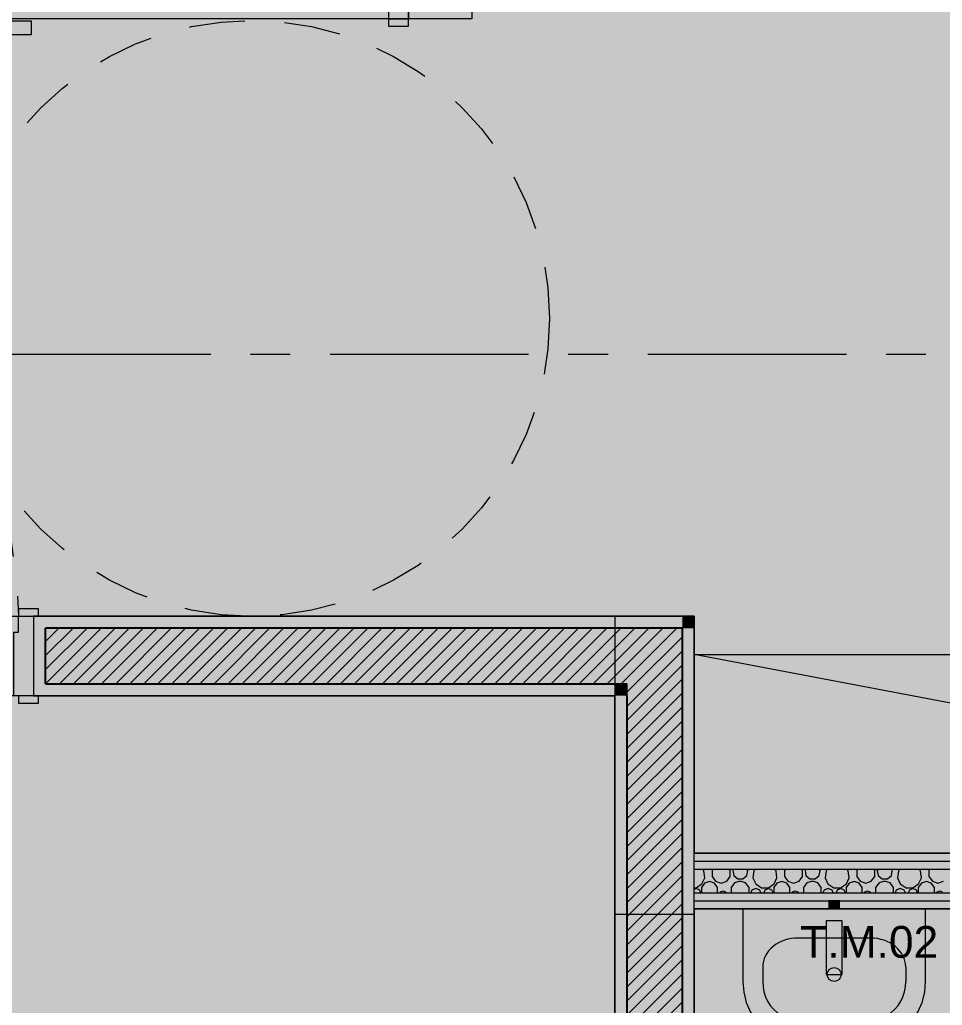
# Model space of a CAD drawing. Header units: metres. Extents: x -77 to 21.6, y -70.6 to -27.7.
# Drawn here: x -55.512 to -53.19, y -37.483 to -35.002 of the extents above; entities that cross this region are included whole.
import ezdxf

# ---------------------------------------------------------------- set-up
doc = ezdxf.new("R2010")
doc.units = ezdxf.units.M
doc.header["$MEASUREMENT"] = 0
for name, pattern in [('Dashed', [0.07, 0.045, -0.025]), ('Dot & Dashed', [0.6, 0.5, -0.05, 0, -0.05]), ('Hidden Line (2)', [0.195611, 0.141111, -0.0545])]:
    doc.linetypes.add(name, pattern=pattern)
for name, color, linetype, lineweight in [('0_Caneta_No__99', 7, 'Continuous', 20), ('Concreto moldado in loco_Pilares.IFC Model_Caneta_No__241', 7, 'Continuous', 13), ('Concreto moldado in loco_Pilares.IFC Model_Caneta_No__4', 7, 'Continuous', 20), ('LOUCAS-METAIS.ARQ_Caneta_No__96', 252, 'Continuous', 0), ('MOBILIÁRIO_Caneta_No__96', 252, 'Continuous', 0), ('NOTAS BANCADAS_Caneta_No__99', 7, 'Continuous', 20), ('NOTAS-LAYOUT.EXEC_Caneta_No__96', 252, 'Continuous', 0), ('PAREDE CONSTRUIR_Caneta_No__241', 7, 'Continuous', 13), ('PAREDE CONSTRUIR_Caneta_No__3', 7, 'Continuous', 25), ('PAREDE CONSTRUIR_Caneta_No__96', 252, 'Continuous', 0), ('Portas Archicad_Caneta_No__241', 7, 'Continuous', 13), ('Portas Archicad_Caneta_No__98', 7, 'Continuous', 0)]:
    doc.layers.add(name, color=color, linetype=linetype, lineweight=lineweight)
for name, color, linetype in [('Concreto moldado in loco_Pilares.IFC Model', 7, 'Continuous'), ('MOBILIÁRIO', 7, 'Continuous'), ('NOTAS BANCADAS', 7, 'Continuous'), ('PAREDE CONSTRUIR', 7, 'Continuous'), ('Portas Archicad', 7, 'Continuous')]:
    doc.layers.add(name, color=color, linetype=linetype)
for name, color, linetype, lineweight, true_color in [('LAJES.EST_Caneta_No__18', 7, 'Continuous', 0, 0xdfdfdf), ('LAJES.EST_Caneta_No__254', 7, 'Continuous', 0, 0xd1c9ad), ('LOUCAS-METAIS.ARQ_Caneta_No__18', 7, 'Continuous', 0, 0xdfdfdf), ('Portas Archicad_Caneta_No__9', 7, 'Continuous', 5, 0x020202), ('Portas Archicad_Caneta_No__97', 7, 'Continuous', 5, 0x6b6b6b), ('ZONA_Caneta_No__56', 7, 'Continuous', 0, 0xffe495)]:
    doc.layers.add(name, color=color, linetype=linetype, lineweight=lineweight, true_color=true_color)
doc.styles.add('GENERATED_STYLE_1', font='arial.ttf')
pattern_1 = [(45, (0, 0), (-0.0176776695, 0.0176776695), [])]

# ---------------------------------------------------------------- blocks, each defined once
blk = doc.blocks.new('Basin 26')
at = {"layer": 'LOUCAS-METAIS.ARQ_Caneta_No__18', "linetype": 'Continuous', "lineweight": 0, "true_color": 0xdfdfdf}
for points in [[(-0.23, 0), (-0.23, -0.1833), (-0.2278, -0.2103), (-0.2212, -0.2364), (-0.2104, -0.2608), (-0.1959, -0.2827), (-0.178, -0.3015), (-0.1573, -0.3165), (-0.1073, -0.3404), (-0.0544, -0.3551), (0, -0.36), (0.0544, -0.3551), (0.1073, -0.3404), (0.1573, -0.3165), (0.178, -0.3015), (0.1959, -0.2827), (0.2104, -0.2608), (0.2212, -0.2364), (0.2278, -0.2103), (0.23, -0.1833), (0.23, 0)], [(-0.0135, 0), (0.0135, 0), (0.0135, 0.02), (-0.0135, 0.02)]]:
    blk.add_hatch(color=254, dxfattribs=at).paths.add_polyline_path(points)
at = {"layer": 'LOUCAS-METAIS.ARQ_Caneta_No__96', "color": 252, "linetype": 'Continuous', "lineweight": 0}
for p, q in [((0.0911, -0.0739), (-0.0911, -0.0739)), ((-0.18, -0.1466), (-0.18, -0.1833)), ((0.18, -0.1466), (0.18, -0.1833))]:
    blk.add_line(p, q, dxfattribs=at)
at = {"layer": 'LOUCAS-METAIS.ARQ_Caneta_No__96', "color": 252, "linetype": 'Continuous', "lineweight": 0, "flags": 128}
for points in [[(-0.23, 0), (-0.23, -0.1833), (-0.2278, -0.2103), (-0.2212, -0.2364), (-0.2104, -0.2608), (-0.1959, -0.2827), (-0.178, -0.3015), (-0.1573, -0.3165), (-0.1073, -0.3404), (-0.0544, -0.3551), (0, -0.36), (0.0544, -0.3551), (0.1073, -0.3404), (0.1573, -0.3165), (0.178, -0.3015), (0.1959, -0.2827), (0.2104, -0.2608), (0.2212, -0.2364), (0.2278, -0.2103), (0.23, -0.1833), (0.23, 0)], [(-0.0135, 0), (0.0135, 0), (0.0135, 0.02), (-0.0135, 0.02)]]:
    blk.add_lwpolyline(points, close=True, dxfattribs=at)
at = {"layer": 'LOUCAS-METAIS.ARQ_Caneta_No__96', "color": 252, "linetype": 'Continuous', "lineweight": 0}
blk.add_circle((0, -0.1657), 0.0175, dxfattribs=at)
for centre, major_axis, ratio, start_param, end_param in [((-0.091, -0.1466), (0.089, 0), 0.817717, 1.570796, 3.141593), ((0.091, -0.1466), (0.089, 0), 0.817717, 0, 1.570796), ((-0.0911, -0.1833), (0, 0.097), 0.916667, 1.570796, 2.644618), ((0.0911, -0.1833), (0, 0.097), 0.916667, 3.638567, 4.712389), ((0, 0), (0, 0.3055), 0.916667, 2.644618, 3.638567)]:
    blk.add_ellipse(centre, major_axis=major_axis, ratio=ratio, start_param=start_param, end_param=end_param, dxfattribs=at)
blk = doc.blocks.new('Door 26_3')
at = {"layer": 'Portas Archicad', "linetype": 'Continuous', "lineweight": 0, "true_color": 0xffffff}
for points in [[(0.462, 0.924), (0.422, 0.924), (0.422, 0), (0.462, 0)], [(-0.462, 0), (-0.462, 0.019), (-0.512, 0.019), (-0.512, 0)], [(-0.45, -0.2), (-0.45, -0.04), (-0.462, -0.04), (-0.462, 0), (-0.5, 0), (-0.5, -0.2)], [(0.5, -0.2), (0.5, 0), (0.462, 0), (0.462, -0.04), (0.45, -0.04), (0.45, -0.2)], [(0.462, 0.019), (0.462, 0), (0.512, 0), (0.512, 0.019)], [(-0.462, -0.219), (-0.462, -0.2), (-0.512, -0.2), (-0.512, -0.219)], [(0.462, -0.2), (0.462, -0.219), (0.512, -0.219), (0.512, -0.2)]]:
    blk.add_hatch(color=7, dxfattribs=at).paths.add_polyline_path(points)
at = {"layer": 'Portas Archicad_Caneta_No__241', "color": 7, "linetype": 'Continuous', "lineweight": 13}
for p, q in [((-0.512, 0), (-0.5, 0)), ((-0.512, 0), (-0.5, 0)), ((-0.5, 0), (-0.5, -0.03)), ((-0.5, 0), (-0.5, -0.03)), ((0.5, 0), (0.5, -0.03)), ((0.5, 0), (0.5, -0.03)), ((0.5, 0), (0.512, 0)), ((0.5, 0), (0.512, 0)), ((-0.5, -0.03), (-0.5, -0.17)), ((-0.5, -0.03), (-0.5, -0.17)), ((-0.5, -0.03), (-0.5, -0.17)), ((-0.5, -0.03), (-0.5, -0.17)), ((0.5, -0.03), (0.5, -0.17)), ((0.5, -0.03), (0.5, -0.17)), ((0.5, -0.03), (0.5, -0.17)), ((0.5, -0.03), (0.5, -0.17)), ((-0.5, -0.17), (-0.5, -0.2)), ((-0.5, -0.17), (-0.5, -0.2)), ((-0.5, -0.17), (-0.5, -0.2)), ((-0.5, -0.17), (-0.5, -0.2)), ((0.5, -0.17), (0.5, -0.2)), ((0.5, -0.17), (0.5, -0.2)), ((0.5, -0.17), (0.5, -0.2)), ((0.5, -0.17), (0.5, -0.2)), ((-0.512, -0.2), (-0.5, -0.2)), ((-0.512, -0.2), (-0.5, -0.2)), ((0.5, -0.2), (0.512, -0.2)), ((0.5, -0.2), (0.512, -0.2))]:
    blk.add_line(p, q, dxfattribs=at)
at = {"layer": 'Portas Archicad_Caneta_No__9', "color": 18, "linetype": 'Continuous', "lineweight": 5, "true_color": 0x020202}
for p, q in [((0.422, 0), (0.422, 0.924)), ((0.422, 0.924), (0.462, 0.924)), ((0.462, 0.924), (0.462, 0)), ((-0.512, 0), (-0.512, 0.019)), ((-0.512, 0.019), (-0.462, 0.019)), ((-0.462, 0), (-0.512, 0)), ((-0.462, 0), (-0.5, 0)), ((-0.5, 0), (-0.5, -0.2)), ((-0.462, 0.019), (-0.462, 0)), ((-0.462, -0.04), (-0.462, 0)), ((0.462, 0), (0.422, 0)), ((0.462, 0.019), (0.512, 0.019)), ((0.462, 0), (0.462, 0.019)), ((0.512, 0), (0.462, 0)), ((0.5, 0), (0.462, 0)), ((0.462, 0), (0.462, -0.04)), ((0.5, -0.2), (0.5, 0)), ((0.512, 0.019), (0.512, 0)), ((-0.45, -0.04), (-0.462, -0.04)), ((-0.45, -0.2), (-0.45, -0.04)), ((0.462, -0.04), (0.45, -0.04)), ((0.45, -0.04), (0.45, -0.2)), ((-0.512, -0.219), (-0.512, -0.2)), ((-0.512, -0.2), (-0.462, -0.2)), ((-0.462, -0.219), (-0.512, -0.219)), ((-0.5, -0.2), (-0.45, -0.2)), ((-0.462, -0.2), (-0.462, -0.219)), ((0.45, -0.2), (0.5, -0.2)), ((0.462, -0.2), (0.512, -0.2)), ((0.462, -0.219), (0.462, -0.2)), ((0.512, -0.219), (0.462, -0.219)), ((0.512, -0.2), (0.512, -0.219))]:
    blk.add_line(p, q, dxfattribs=at)
at = {"layer": 'Portas Archicad_Caneta_No__97', "color": 251, "linetype": 'Dashed', "lineweight": 5, "true_color": 0x6b6b6b}
blk.add_arc((0.462, 0), 0.924, 90, 180, dxfattribs=at)
blk = doc.blocks.new('*X109')
at = {"layer": 'PAREDE CONSTRUIR_Caneta_No__96', "color": 252, "linetype": 'Continuous', "lineweight": 0}
for p, q in [((-53.7902, -37.1451), (-53.7945, -37.1402)), ((-53.7877, -37.1622), (-53.7902, -37.1451)), ((-53.766, -37.1402), (-53.7689, -37.1442)), ((-53.7689, -37.1442), (-53.7689, -37.159)), ((-53.7236, -37.1442), (-53.7265, -37.1402)), ((-53.7236, -37.159), (-53.7236, -37.1442)), ((-53.715, -37.1402), (-53.7171, -37.1439)), ((-53.7171, -37.1439), (-53.7148, -37.1568)), ((-53.6816, -37.1568), (-53.6794, -37.1439)), ((-53.6794, -37.1439), (-53.6815, -37.1402)), ((-53.664, -37.1451), (-53.6665, -37.1622)), ((-53.6598, -37.1402), (-53.664, -37.1451)), ((-53.6083, -37.1451), (-53.6126, -37.1402)), ((-53.6059, -37.1622), (-53.6083, -37.1451)), ((-53.5842, -37.1402), (-53.5871, -37.1442)), ((-53.5871, -37.1442), (-53.5871, -37.159)), ((-53.5417, -37.1442), (-53.5446, -37.1402)), ((-53.5417, -37.159), (-53.5417, -37.1442)), ((-53.5332, -37.1402), (-53.5353, -37.1439)), ((-53.5353, -37.1439), (-53.533, -37.1568)), ((-53.4998, -37.1568), (-53.4975, -37.1439)), ((-53.4975, -37.1439), (-53.4996, -37.1402)), ((-53.4822, -37.1451), (-53.4846, -37.1622)), ((-53.4779, -37.1402), (-53.4822, -37.1451)), ((-53.4265, -37.1451), (-53.4308, -37.1402)), ((-53.424, -37.1622), (-53.4265, -37.1451)), ((-53.4023, -37.1402), (-53.4052, -37.1442)), ((-53.4052, -37.1442), (-53.4052, -37.159)), ((-53.3599, -37.1442), (-53.3628, -37.1402)), ((-53.3599, -37.159), (-53.3599, -37.1442)), ((-53.3513, -37.1402), (-53.3534, -37.1439)), ((-53.3534, -37.1439), (-53.3511, -37.1568)), ((-53.3179, -37.1568), (-53.3156, -37.1439)), ((-53.3156, -37.1439), (-53.3178, -37.1402)), ((-53.3003, -37.1451), (-53.3028, -37.1622)), ((-53.2961, -37.1402), (-53.3003, -37.1451)), ((-53.2446, -37.1451), (-53.2489, -37.1402)), ((-53.2422, -37.1622), (-53.2446, -37.1451)), ((-53.2205, -37.1402), (-53.2234, -37.1442)), ((-53.2234, -37.1442), (-53.2234, -37.159)), ((-53.7949, -37.1779), (-53.7877, -37.1622)), ((-53.7755, -37.172), (-53.788, -37.1761)), ((-53.763, -37.1761), (-53.7755, -37.172)), ((-53.7689, -37.159), (-53.7603, -37.1709)), ((-53.7603, -37.1709), (-53.7463, -37.1755)), ((-53.7463, -37.1755), (-53.7322, -37.1709)), ((-53.7322, -37.1709), (-53.7236, -37.159)), ((-53.7148, -37.1568), (-53.7048, -37.1652)), ((-53.6987, -37.1707), (-53.7127, -37.1752)), ((-53.7048, -37.1652), (-53.6917, -37.1652)), ((-53.6848, -37.1752), (-53.6987, -37.1707)), ((-53.6917, -37.1652), (-53.6816, -37.1568)), ((-53.6665, -37.1622), (-53.6593, -37.1779)), ((-53.6131, -37.1779), (-53.6059, -37.1622)), ((-53.5936, -37.172), (-53.6061, -37.1761)), ((-53.5811, -37.1761), (-53.5936, -37.172)), ((-53.5871, -37.159), (-53.5784, -37.1709)), ((-53.5784, -37.1709), (-53.5644, -37.1755)), ((-53.5644, -37.1755), (-53.5504, -37.1709)), ((-53.5504, -37.1709), (-53.5417, -37.159)), ((-53.533, -37.1568), (-53.5229, -37.1652)), ((-53.5169, -37.1707), (-53.5308, -37.1752)), ((-53.5229, -37.1652), (-53.5098, -37.1652)), ((-53.503, -37.1752), (-53.5169, -37.1707)), ((-53.5098, -37.1652), (-53.4998, -37.1568)), ((-53.4846, -37.1622), (-53.4775, -37.1779)), ((-53.4312, -37.1779), (-53.424, -37.1622)), ((-53.4118, -37.172), (-53.4243, -37.1761)), ((-53.3993, -37.1761), (-53.4118, -37.172)), ((-53.4052, -37.159), (-53.3966, -37.1709)), ((-53.3966, -37.1709), (-53.3825, -37.1755)), ((-53.3825, -37.1755), (-53.3685, -37.1709)), ((-53.3685, -37.1709), (-53.3599, -37.159)), ((-53.3511, -37.1568), (-53.3411, -37.1652)), ((-53.335, -37.1707), (-53.3489, -37.1752)), ((-53.3411, -37.1652), (-53.328, -37.1652)), ((-53.3211, -37.1752), (-53.335, -37.1707)), ((-53.328, -37.1652), (-53.3179, -37.1568)), ((-53.3028, -37.1622), (-53.2956, -37.1779)), ((-53.2493, -37.1779), (-53.2422, -37.1622)), ((-53.2299, -37.172), (-53.2424, -37.1761)), ((-53.2174, -37.1761), (-53.2299, -37.172)), ((-53.2234, -37.159), (-53.2147, -37.1709)), ((-53.2147, -37.1709), (-53.2007, -37.1755)), ((-53.2007, -37.1755), (-53.1867, -37.1709)), ((-53.814, -37.1872), (-53.8094, -37.1872)), ((-53.8092, -37.1896), (-53.814, -37.1916)), ((-53.8094, -37.1872), (-53.7949, -37.1779)), ((-53.8003, -37.1933), (-53.8092, -37.1896)), ((-53.7974, -37.2002), (-53.8003, -37.1933)), ((-53.788, -37.1761), (-53.7957, -37.1867)), ((-53.7957, -37.1867), (-53.7957, -37.1999)), ((-53.7553, -37.1867), (-53.763, -37.1761)), ((-53.7553, -37.1999), (-53.7553, -37.1867)), ((-53.7491, -37.1987), (-53.7497, -37.2002)), ((-53.7418, -37.1957), (-53.7491, -37.1987)), ((-53.7345, -37.1987), (-53.7418, -37.1957)), ((-53.7339, -37.2002), (-53.7345, -37.1987)), ((-53.7127, -37.1752), (-53.7212, -37.1871)), ((-53.7212, -37.1871), (-53.7212, -37.2002)), ((-53.6763, -37.1871), (-53.6848, -37.1752)), ((-53.6763, -37.2002), (-53.6763, -37.1871)), ((-53.6693, -37.1938), (-53.672, -37.2002)), ((-53.6592, -37.1896), (-53.6693, -37.1938)), ((-53.6593, -37.1779), (-53.6448, -37.1872)), ((-53.6491, -37.1938), (-53.6592, -37.1896)), ((-53.6465, -37.2002), (-53.6491, -37.1938)), ((-53.6448, -37.1872), (-53.6276, -37.1872)), ((-53.6362, -37.1933), (-53.639, -37.2002)), ((-53.6273, -37.1896), (-53.6362, -37.1933)), ((-53.6276, -37.1872), (-53.6131, -37.1779)), ((-53.6185, -37.1933), (-53.6273, -37.1896)), ((-53.6156, -37.2002), (-53.6185, -37.1933)), ((-53.6061, -37.1761), (-53.6139, -37.1867)), ((-53.6139, -37.1867), (-53.6139, -37.1999)), ((-53.5734, -37.1867), (-53.5811, -37.1761)), ((-53.5734, -37.1999), (-53.5734, -37.1867)), ((-53.5673, -37.1987), (-53.5679, -37.2002)), ((-53.5599, -37.1957), (-53.5673, -37.1987)), ((-53.5526, -37.1987), (-53.5599, -37.1957)), ((-53.552, -37.2002), (-53.5526, -37.1987)), ((-53.5308, -37.1752), (-53.5394, -37.1871)), ((-53.5394, -37.1871), (-53.5394, -37.2002)), ((-53.4944, -37.1871), (-53.503, -37.1752)), ((-53.4944, -37.2002), (-53.4944, -37.1871)), ((-53.4875, -37.1938), (-53.4901, -37.2002)), ((-53.4774, -37.1896), (-53.4875, -37.1938)), ((-53.4775, -37.1779), (-53.463, -37.1872)), ((-53.4673, -37.1938), (-53.4774, -37.1896)), ((-53.4646, -37.2002), (-53.4673, -37.1938)), ((-53.463, -37.1872), (-53.4457, -37.1872)), ((-53.4543, -37.1933), (-53.4572, -37.2002)), ((-53.4455, -37.1896), (-53.4543, -37.1933)), ((-53.4457, -37.1872), (-53.4312, -37.1779)), ((-53.4366, -37.1933), (-53.4455, -37.1896)), ((-53.4337, -37.2002), (-53.4366, -37.1933)), ((-53.4243, -37.1761), (-53.432, -37.1867)), ((-53.432, -37.1867), (-53.432, -37.1999)), ((-53.3915, -37.1867), (-53.3993, -37.1761)), ((-53.3915, -37.1999), (-53.3915, -37.1867)), ((-53.3854, -37.1987), (-53.386, -37.2002)), ((-53.3781, -37.1957), (-53.3854, -37.1987)), ((-53.3708, -37.1987), (-53.3781, -37.1957)), ((-53.3702, -37.2002), (-53.3708, -37.1987)), ((-53.3489, -37.1752), (-53.3575, -37.1871)), ((-53.3575, -37.1871), (-53.3575, -37.2002)), ((-53.3125, -37.1871), (-53.3211, -37.1752)), ((-53.3125, -37.2002), (-53.3125, -37.1871)), ((-53.3056, -37.1938), (-53.3083, -37.2002)), ((-53.2955, -37.1896), (-53.3056, -37.1938)), ((-53.2956, -37.1779), (-53.2811, -37.1872)), ((-53.2854, -37.1938), (-53.2955, -37.1896)), ((-53.2828, -37.2002), (-53.2854, -37.1938)), ((-53.2811, -37.1872), (-53.2639, -37.1872)), ((-53.2725, -37.1933), (-53.2753, -37.2002)), ((-53.2636, -37.1896), (-53.2725, -37.1933)), ((-53.2639, -37.1872), (-53.2493, -37.1779)), ((-53.2547, -37.1933), (-53.2636, -37.1896)), ((-53.2519, -37.2002), (-53.2547, -37.1933)), ((-53.2424, -37.1761), (-53.2502, -37.1867)), ((-53.2502, -37.1867), (-53.2502, -37.1999)), ((-53.2097, -37.1867), (-53.2174, -37.1761)), ((-53.2097, -37.1999), (-53.2097, -37.1867)), ((-53.2036, -37.1987), (-53.2042, -37.2002)), ((-53.1962, -37.1957), (-53.2036, -37.1987)), ((-53.1889, -37.1987), (-53.1962, -37.1957)), ((-53.7957, -37.1999), (-53.7955, -37.2002)), ((-53.7555, -37.2002), (-53.7553, -37.1999)), ((-53.6139, -37.1999), (-53.6136, -37.2002)), ((-53.5736, -37.2002), (-53.5734, -37.1999)), ((-53.432, -37.1999), (-53.4318, -37.2002)), ((-53.3918, -37.2002), (-53.3915, -37.1999)), ((-53.2502, -37.1999), (-53.2499, -37.2002)), ((-53.2099, -37.2002), (-53.2097, -37.1999))]:
    blk.add_line(p, q, dxfattribs=at)
blk = doc.blocks.new('Exterior Sliding Door 26_3')
at = {"layer": 'Portas Archicad', "linetype": 'Continuous', "lineweight": 0, "true_color": 0xffffff}
for points in [[(0.425, 0.14), (0.425, 0.105), (1.475, 0.105), (1.475, 0.14)], [(-0.475, 0.118), (-0.525, 0.118), (-0.525, 0.1), (-0.475, 0.1)], [(-0.475, 0), (-0.475, 0.1), (-0.525, 0.1), (-0.525, 0)], [(0.475, 0.1), (0.525, 0.1), (0.525, 0.118), (0.475, 0.118)], [(0.525, 0), (0.525, 0.1), (0.475, 0.1), (0.475, 0)]]:
    blk.add_hatch(color=7, dxfattribs=at).paths.add_polyline_path(points)
at = {"layer": 'Portas Archicad_Caneta_No__241', "color": 7, "linetype": 'Continuous', "lineweight": 13}
for p, q in [((-0.525, 0.08), (-0.525, 0.1)), ((-0.525, 0.08), (-0.525, 0.1)), ((0.525, 0.08), (0.525, 0.1)), ((0.525, 0.08), (0.525, 0.1)), ((-0.525, 0.02), (-0.525, 0.08)), ((-0.525, 0.02), (-0.525, 0.08)), ((-0.525, 0.02), (-0.525, 0.08)), ((-0.525, 0.02), (-0.525, 0.08)), ((0.525, 0.02), (0.525, 0.08)), ((0.525, 0.02), (0.525, 0.08)), ((0.525, 0.02), (0.525, 0.08)), ((0.525, 0.02), (0.525, 0.08)), ((-0.525, 0), (-0.525, 0.02)), ((-0.525, 0), (-0.525, 0.02)), ((-0.525, 0), (-0.525, 0.02)), ((-0.525, 0), (-0.525, 0.02)), ((0.525, 0), (0.525, 0.02)), ((0.525, 0), (0.525, 0.02)), ((0.525, 0), (0.525, 0.02)), ((0.525, 0), (0.525, 0.02))]:
    blk.add_line(p, q, dxfattribs=at)
at = {"layer": 'Portas Archicad_Caneta_No__97', "color": 251, "linetype": 'Continuous', "lineweight": 5, "true_color": 0x6b6b6b}
for p, q in [((1.15, 0.2425), (1.1, 0.2925)), ((0.95, 0.2425), (1.15, 0.2425)), ((1.15, 0.2425), (1.1, 0.1925)), ((-0.525, 0.1), (0.525, 0.1)), ((-0.525, 0), (0.525, 0))]:
    blk.add_line(p, q, dxfattribs=at)
at = {"layer": 'Portas Archicad_Caneta_No__98', "color": 7, "linetype": 'Continuous', "lineweight": 0}
for p, q in [((0.425, 0.14), (1.475, 0.14)), ((0.425, 0.105), (0.425, 0.14)), ((1.475, 0.14), (1.475, 0.105)), ((-0.475, 0.118), (-0.525, 0.118)), ((-0.525, 0.118), (-0.525, 0.1)), ((-0.475, 0.1), (-0.525, 0.1)), ((-0.525, 0.1), (-0.525, 0)), ((-0.525, 0.1), (-0.475, 0.1)), ((-0.475, 0.1), (-0.475, 0.118)), ((-0.475, 0), (-0.475, 0.1)), ((1.475, 0.105), (0.425, 0.105)), ((0.525, 0.118), (0.475, 0.118)), ((0.475, 0.118), (0.475, 0.1)), ((0.525, 0.1), (0.475, 0.1)), ((0.475, 0.1), (0.475, 0)), ((0.475, 0.1), (0.525, 0.1)), ((0.525, 0.1), (0.525, 0.118)), ((0.525, 0), (0.525, 0.1)), ((-0.525, 0), (-0.475, 0)), ((0.475, 0), (0.525, 0))]:
    blk.add_line(p, q, dxfattribs=at)
blk = doc.blocks.new('Cupboard 26[43]_6', base_point=(-53.814, -36.6002))
at = {"layer": 'MOBILIÁRIO_Caneta_No__96', "color": 252, "linetype": 'Continuous', "lineweight": 13}
blk.add_line((-51.174, -37.1002), (-53.814, -36.6002), dxfattribs=at)
at = {"layer": 'MOBILIÁRIO_Caneta_No__96', "color": 252, "linetype": 'Continuous', "lineweight": 13, "flags": 128}
blk.add_lwpolyline([(-53.814, -36.6002), (-51.174, -36.6002), (-51.174, -37.1002), (-53.814, -37.1002)], close=True, dxfattribs=at)
blk = doc.blocks.new('Label_13_6', base_point=(-53.4307, -37.2594))
at = {"layer": 'NOTAS BANCADAS_Caneta_No__99', "color": 7, "lineweight": 20, "insert": (-53.2611, -37.2837), "char_height": 0.08, "attachment_point": 2, "style": 'GENERATED_STYLE_1'}
blk.add_mtext('\\A1;{\\pqc;\\pt0,99;\\fArial|b0|i0|c0|p0;\\W1.000000;T.M.02\\fArial|b0|i0|c0|p0;\\W1.000000;\\A1{\\H.66x;\\S^  ;}\\fArial|b0|i0|c0|p0;\\W1.000000;\\fArial|b0|i0|c0|p0;\\W1.000000;\\A1{\\H.66x;\\S^  ;}\\fArial|b0|i0|c0|p0;\\W1.000000;\\fArial|b0|i0|c0|p0;\\W1.000000;\\fArial|b0|i0|c0|p0;\\W1.000000;\\fArial|b0|i0|c0|p0;\\W1.000000;\\fArial|b0|i0|c0|p0;\\W1.000000;\\fArial|b0|i0|c0|p0;\\W1.000000;\\fArial|b0|i0|c0|p0;\\W1.000000;\\A1{\\H.66x;\\S^  ;}\\fArial|b0|i0|c0|p0;\\W1.000000;\\fArial|b0|i0|c0|p0;\\W1.000000;\\A1{\\H.66x;\\S^  ;}\\fArial|b0|i0|c0|p0;\\W1.000000;\\fArial|b0|i0|c0|p0;\\W1.000000;\\fArial|b0|i0|c0|p0;\\W1.000000;\\fArial|b0|i0|c0|p0;\\W1.000000;\\fArial|b0|i0|c0|p0;\\W1.000000;\\fArial|b0|i0|c0|p0;\\W1.000000;\\fArial|b0|i0|c0|p0;\\W1.000000;\\A1{\\H.66x;\\S^  ;}\\fArial|b0|i0|c0|p0;\\W1.000000;\\fArial|b0|i0|c0|p0;\\W1.000000;\\A1{\\H.66x;\\S^  ;}\\fArial|b0|i0|c0|p0;\\W1.000000;\\fArial|b0|i0|c0|p0;\\W1.000000;\\fArial|b0|i0|c0|p0;\\W1.000000;\\fArial|b0|i0|c0|p0;\\W1.000000;\\fArial|b0|i0|c0|p0;\\W1.000000;\\fArial|b0|i0|c0|p0;\\W1.000000;\\fArial|b0|i0|c0|p0;\\W1.000000;\\A1{\\H.66x;\\S^  ;}\\fArial|b0|i0|c0|p0;\\W1.000000;\\fArial|b0|i0|c0|p0;\\W1.000000;\\A1{\\H.66x;\\S^  ;}\\fArial|b0|i0|c0|p0;\\W1.000000;\\fArial|b0|i0|c0|p0;\\W1.000000;\\fArial|b0|i0|c0|p0;\\W1.000000;\\fArial|b0|i0|c0|p0;\\W1.000000;\\fArial|b0|i0|c0|p0;\\W1.000000;\\fArial|b0|i0|c0|p0;\\W1.000000;\\fArial|b0|i0|c0|p0;\\W1.000000;\\A1{\\H.66x;\\S^  ;}\\fArial|b0|i0|c0|p0;\\W1.000000;\\fArial|b0|i0|c0|p0;\\W1.000000;\\A1{\\H.66x;\\S^  ;}\\fArial|b0|i0|c0|p0;\\W1.000000;\\fArial|b0|i0|c0|p0;\\W1.000000;\\fArial|b0|i0|c0|p0;\\W1.000000;\\fArial|b0|i0|c0|p0;\\W1.000000;\\fArial|b0|i0|c0|p0;\\W1.000000;\\fArial|b0|i0|c0|p0;\\W1.000000;\\fArial|b0|i0|c0|p0;\\W1.000000;\\A1{\\H.66x;\\S^  ;}\\fArial|b0|i0|c0|p0;\\W1.000000;}', dxfattribs=at)
blk = doc.blocks.new('Tap 26')
at = {"layer": 'LOUCAS-METAIS.ARQ_Caneta_No__96', "color": 252, "linetype": 'Continuous', "lineweight": 0, "flags": 128}
blk.add_lwpolyline([(-0.02, -0.115), (0.02, -0.115), (0.02, 0.02), (-0.02, 0.02)], close=True, dxfattribs=at)

msp = doc.modelspace()

# ---------------------------------------------------------------- hatches: boundary and pattern name
at = {"layer": 'Concreto moldado in loco_Pilares.IFC Model', "linetype": 'Continuous', "lineweight": 0, "true_color": 0x000000}
msp.add_hatch(color=18, dxfattribs=at).paths.add_polyline_path([(-54.014, -37.2538), (-53.814, -37.2538), (-53.814, -36.5038), (-54.014, -36.5038)])
at = {"layer": 'LAJES.EST_Caneta_No__18', "linetype": 'Continuous', "lineweight": 0, "true_color": 0xdfdfdf}
h = msp.add_hatch(dxfattribs=at)
h.set_pattern_fill('Piso_Externo__0006', color=254, style=0, pattern_type=2)
h.set_pattern_definition([(45, (0, 0.6), (-0.1909188, 0.1909188), [0, -0.18, 0, -0.27]), (110, (0.6, 0.6), (0.253717, 0.09234544), [0, -0.132, 0, -0.228])])
h.paths.add_polyline_path([(-76.514, -65.1016), (-73.814, -65.1016, -0.414214), (-75.814, -67.1016), (-66.814, -67.1016, -0.414214), (-68.814, -65.1016), (-68.814, -62.301), (-68.814, -45.4002, -0.414214), (-66.514, -43.1002), (-65.914, -43.1002), (-65.914, -42.3002), (-66.514, -42.3002), (-66.514, -38.2041), (-65.114, -38.2041), (-65.114, -36.7038), (-66.514, -36.7038), (-66.514, -32.5997), (-65.114, -32.5997), (-56.714, -32.5997), (-53.814, -32.5997), (-44.014, -32.5997), (-44.014, -42.3002), (-53.814, -42.3002), (-53.814, -47.1002), (-44.014, -47.1002), (-44.014, -50.8516), (-45.6136, -50.8516), (-45.6136, -52.3506), (-44.014, -52.3506), (-44.014, -60.3006), (-48.9163, -60.3006), (-48.9163, -61.1006), (-44.3609, -61.1006), (-44.3609, -67.1016), (-44.014, -67.1016), (-41.514, -67.1016), (-41.514, -28.1016), (-41.714, -28.1016), (-41.714, -60.3006), (-43.014, -60.3006), (-43.014, -30.0016), (-66.514, -30.0016), (-66.514, -28.1016), (-76.514, -28.1016)])
h.paths.add_polyline_path([(-73.814, -45.1016), (-76.314, -45.1016), (-76.314, -43.0892), (-75.7984, -43.0908, -0.414214), (-73.8139, -45.0876)], flags=0)
h.paths.add_polyline_path([(-73.814, -45.5846, -0.009328), (-73.814, -45.6604)], flags=0)
h.paths.add_polyline_path([(-52.814, -46.3002), (-52.814, -43.1002), (-44.014, -43.1002), (-44.014, -46.3002)], flags=0)
h.paths.add_polyline_path([(-67.714, -34.1), (-76.314, -34.1), (-76.314, -32.5997), (-67.714, -32.5997)], flags=0)
at = {"layer": 'LAJES.EST_Caneta_No__254', "linetype": 'Continuous', "lineweight": 0, "true_color": 0xd1c9ad}
h = msp.add_hatch(dxfattribs=at)
h.set_pattern_fill('Haie_OD_0006', color=9, style=0, pattern_type=2)
h.set_pattern_definition([(45, (0, 0.5), (-0.159099, 0.159099), [0, -0.15, 0, -0.225]), (110, (0.5, 0.5), (0.21143084, 0.07695453), [0, -0.11, 0, -0.19])])
h.paths.add_polyline_path([(-65.114, -47.1002), (-66.514, -47.1002), (-66.514, -60.3006), (-56.514, -60.3006), (-44.014, -60.3006), (-44.014, -56.6006), (-50.5957, -56.6006), (-50.5957, -54.2479), (-52.6157, -54.2479), (-52.6157, -52.5506), (-50.5957, -52.5506), (-45.6136, -52.5506), (-45.6136, -50.8516), (-44.014, -50.8516), (-44.014, -47.1002), (-53.814, -47.1002), (-53.814, -42.3002), (-44.014, -42.3002), (-44.014, -37.1002), (-51.174, -37.1002), (-51.174, -32.5997), (-53.814, -32.5997), (-56.714, -32.5997), (-58.7637, -32.5997), (-58.7637, -34.9038), (-63.464, -34.9038), (-63.464, -36.5038), (-65.114, -36.5038), (-65.114, -38.4037), (-63.464, -38.4037), (-63.464, -42.1002), (-65.114, -42.1002), (-65.114, -42.3002)])
h.paths.add_polyline_path([(-60.5596, -42.1002), (-60.5596, -38.4037), (-58.8637, -38.4037), (-58.8637, -42.1002)], flags=0)
h.paths.add_polyline_path([(-59.064, -48.7001), (-59.064, -47.3002), (-56.714, -47.3002), (-56.714, -48.7001)], flags=0)
at = {"layer": 'PAREDE CONSTRUIR', "linetype": 'Continuous', "lineweight": 0, "true_color": 0xffffff}
for points in [[(-55.4773, -36.5338), (-53.844, -36.5338), (-53.844, -36.5038), (-55.4773, -36.5038)], [(-53.844, -36.5338), (-53.814, -36.5338), (-53.814, -36.5038)], [(-53.844, -36.5038), (-53.844, -36.5338), (-53.814, -36.5038)], [(-55.4473, -36.6738), (-55.4473, -36.5338), (-55.4773, -36.5338), (-55.4773, -36.7038)], [(-53.844, -36.5338), (-53.844, -38.3009), (-53.814, -38.3009), (-53.814, -36.5338)], [(-55.4773, -36.7038), (-54.014, -36.7038), (-54.014, -36.6738), (-55.4473, -36.6738)], [(-54.014, -36.7038), (-53.984, -36.7038), (-53.984, -36.6738)], [(-54.014, -36.6738), (-54.014, -36.7038), (-53.984, -36.6738)], [(-53.984, -36.7038), (-54.014, -36.7038), (-54.014, -38.3009), (-53.984, -38.3009)], [(-51.174, -37.1002), (-53.814, -37.1002), (-53.814, -37.1202), (-51.174, -37.1202)], [(-51.174, -37.1202), (-53.814, -37.1202), (-53.814, -37.1402), (-51.174, -37.1402)], [(-51.174, -37.2002), (-53.814, -37.2002), (-53.814, -37.2202), (-51.174, -37.2202)], [(-51.174, -37.2202), (-53.814, -37.2202), (-53.814, -37.2402), (-51.174, -37.2402)]]:
    msp.add_hatch(color=7, dxfattribs=at).paths.add_polyline_path(points)
at = {"layer": 'PAREDE CONSTRUIR', "linetype": 'Continuous', "lineweight": 0, "true_color": 0x000000}
h = msp.add_hatch(dxfattribs=at)
h.set_pattern_fill('common_brick_0006', color=18, style=0, pattern_type=2)
h.set_pattern_definition(pattern_1)
h.paths.add_polyline_path([(-53.984, -36.5338), (-55.4473, -36.5338), (-55.4473, -36.6738), (-53.984, -36.6738)])
h = msp.add_hatch(dxfattribs=at)
h.set_pattern_fill('common_brick_0006', color=18, style=0, pattern_type=2)
h.set_pattern_definition(pattern_1)
h.paths.add_polyline_path([(-53.984, -36.6738), (-53.844, -36.6738), (-53.844, -36.5338)])
h = msp.add_hatch(dxfattribs=at)
h.set_pattern_fill('common_brick_0006', color=18, style=0, pattern_type=2)
h.set_pattern_definition(pattern_1)
h.paths.add_polyline_path([(-53.984, -36.5338), (-53.984, -36.6738), (-53.844, -36.5338)])
h = msp.add_hatch(dxfattribs=at)
h.set_pattern_fill('common_brick_0006', color=18, style=0, pattern_type=2)
h.set_pattern_definition(pattern_1)
h.paths.add_polyline_path([(-53.844, -36.6738), (-53.984, -36.6738), (-53.984, -38.3009), (-53.844, -38.3009)])

# ---------------------------------------------------------------- linework, layer by layer
at = {"layer": '0_Caneta_No__99', "color": 7, "linetype": 'Dot & Dashed', "lineweight": 20}
msp.add_line((-41.4312, -35.8446), (-76.7059, -35.8446), dxfattribs=at)
at = {"layer": 'Concreto moldado in loco_Pilares.IFC Model_Caneta_No__241', "color": 7, "linetype": 'Continuous', "lineweight": 13, "flags": 128}
msp.add_lwpolyline([(-54.014, -37.2538), (-53.814, -37.2538), (-53.814, -36.5038), (-54.014, -36.5038)], close=True, dxfattribs=at)
at = {"layer": 'Concreto moldado in loco_Pilares.IFC Model_Caneta_No__4', "color": 7, "linetype": 'Continuous', "lineweight": 20, "flags": 128}
msp.add_lwpolyline([(-54.014, -37.2538), (-53.814, -37.2538), (-53.814, -36.5038), (-54.014, -36.5038)], close=True, dxfattribs=at)
at = {"layer": 'NOTAS-LAYOUT.EXEC_Caneta_No__96', "color": 252, "linetype": 'Hidden Line (2)', "lineweight": 0}
msp.add_circle((-54.9286, -35.7538), 0.75, dxfattribs=at)
at = {"layer": 'PAREDE CONSTRUIR_Caneta_No__241', "color": 7, "linetype": 'Continuous', "lineweight": 13}
for p, q in [((-55.4653, -36.5038), (-55.4773, -36.5038)), ((-55.4773, -36.5038), (-55.4773, -36.5338)), ((-55.4773, -36.5338), (-55.4773, -36.6738)), ((-55.4773, -36.5338), (-55.4773, -36.6738)), ((-55.4773, -36.6738), (-55.4773, -36.7038)), ((-55.4773, -36.6738), (-55.4773, -36.7038)), ((-55.4653, -36.7038), (-55.4773, -36.7038)), ((-53.814, -37.1202), (-51.174, -37.1202)), ((-53.814, -37.1402), (-51.174, -37.1402)), ((-53.814, -37.2002), (-51.174, -37.2002)), ((-53.814, -37.2202), (-51.174, -37.2202))]:
    msp.add_line(p, q, dxfattribs=at)
at = {"layer": 'PAREDE CONSTRUIR_Caneta_No__241', "color": 7, "linetype": 'Continuous', "lineweight": 13, "flags": 128}
for points in [[(-53.814, -36.5038), (-55.4773, -36.5038)], [(-53.814, -36.5038), (-53.814, -36.5338)], [(-53.814, -38.3009), (-53.814, -36.5338)], [(-55.4773, -36.7038), (-54.014, -36.7038)], [(-54.014, -36.7038), (-54.014, -38.3009)], [(-51.174, -37.1002), (-53.814, -37.1002)], [(-53.814, -37.1202), (-53.814, -37.1002)], [(-53.814, -37.1402), (-53.814, -37.1202)], [(-53.814, -37.2002), (-53.814, -37.1402)], [(-53.814, -37.2202), (-53.814, -37.2002)], [(-53.814, -37.2402), (-53.814, -37.2202)], [(-53.814, -37.2402), (-51.154, -37.2402)]]:
    msp.add_lwpolyline(points, dxfattribs=at)
at = {"layer": 'PAREDE CONSTRUIR_Caneta_No__3', "color": 7, "linetype": 'Continuous', "lineweight": 25}
for p, q in [((-53.984, -36.5338), (-55.4473, -36.5338)), ((-55.4473, -36.6738), (-55.4473, -36.5338)), ((-53.844, -36.5338), (-53.984, -36.5338)), ((-53.844, -36.6738), (-53.844, -36.5338)), ((-53.844, -36.6738), (-53.844, -36.5338)), ((-55.4473, -36.6738), (-53.984, -36.6738)), ((-53.984, -36.7038), (-53.984, -36.6738)), ((-53.984, -36.7038), (-53.984, -36.6738)), ((-53.844, -38.3009), (-53.844, -36.6738)), ((-53.984, -36.7038), (-53.984, -38.3009))]:
    msp.add_line(p, q, dxfattribs=at)
at = {"layer": 'ZONA_Caneta_No__56', "color": 41, "linetype": 'Continuous', "lineweight": 0, "true_color": 0xffe495, "flags": 128}
for points in [[(-56.574, -36.5038), (-54.374, -36.5038), (-53.814, -36.5038), (-53.814, -37.1002), (-51.174, -37.1002), (-51.174, -36.5038), (-51.174, -32.7997), (-54.374, -32.7997), (-54.374, -34.9997), (-56.574, -34.9997)], [(-64.914, -36.7038), (-64.914, -38.2037), (-56.514, -38.2037), (-56.514, -52.5506), (-62.614, -52.5506), (-62.614, -54.0506), (-56.514, -54.0506), (-56.514, -56.6006), (-54.014, -56.6006), (-54.014, -52.3506), (-45.8136, -52.3506), (-45.8136, -50.8516), (-54.014, -50.8516), (-54.014, -36.7038), (-56.514, -36.7038)], [(-44.214, -37.2402), (-53.814, -37.2402), (-53.814, -42.1002), (-44.214, -42.1002)]]:
    msp.add_lwpolyline(points, close=True, dxfattribs=at)

# ---------------------------------------------------------------- block references
at = {"layer": 'LOUCAS-METAIS.ARQ_Caneta_No__96', "color": 252, "linetype": 'Continuous', "lineweight": 0}
for name, p in [('Basin 26', (-53.4619, -37.2402)), ('Tap 26', (-53.4619, -37.2906))]:
    msp.add_blockref(name, p, dxfattribs=at)
at = {"layer": 'MOBILIÁRIO', "color": 252, "linetype": 'Continuous', "lineweight": 0}
msp.add_blockref('Cupboard 26[43]_6', (-53.814, -36.6002), dxfattribs=at)
at = {"layer": 'NOTAS BANCADAS', "color": 251, "linetype": 'Continuous', "lineweight": 5, "true_color": 0x6b6b6b}
msp.add_blockref('Label_13_6', (-53.4307, -37.2594), dxfattribs=at)
at = {"layer": 'PAREDE CONSTRUIR', "color": 7, "lineweight": 13}
msp.add_blockref('*X109', (0, 0), dxfattribs=at)
at = {"layer": 'Portas Archicad', "color": 7, "linetype": 'Continuous', "lineweight": 0, "rotation": 180}
msp.add_blockref('Exterior Sliding Door 26_3', (-55.0587, -34.8997), dxfattribs=at)
at = {"layer": 'Portas Archicad', "color": 252, "linetype": 'Continuous', "lineweight": 0, "xscale": -1}
msp.add_blockref('Door 26_3', (-55.9773, -36.5038), dxfattribs=at)

doc.saveas('drawing.dxf')
